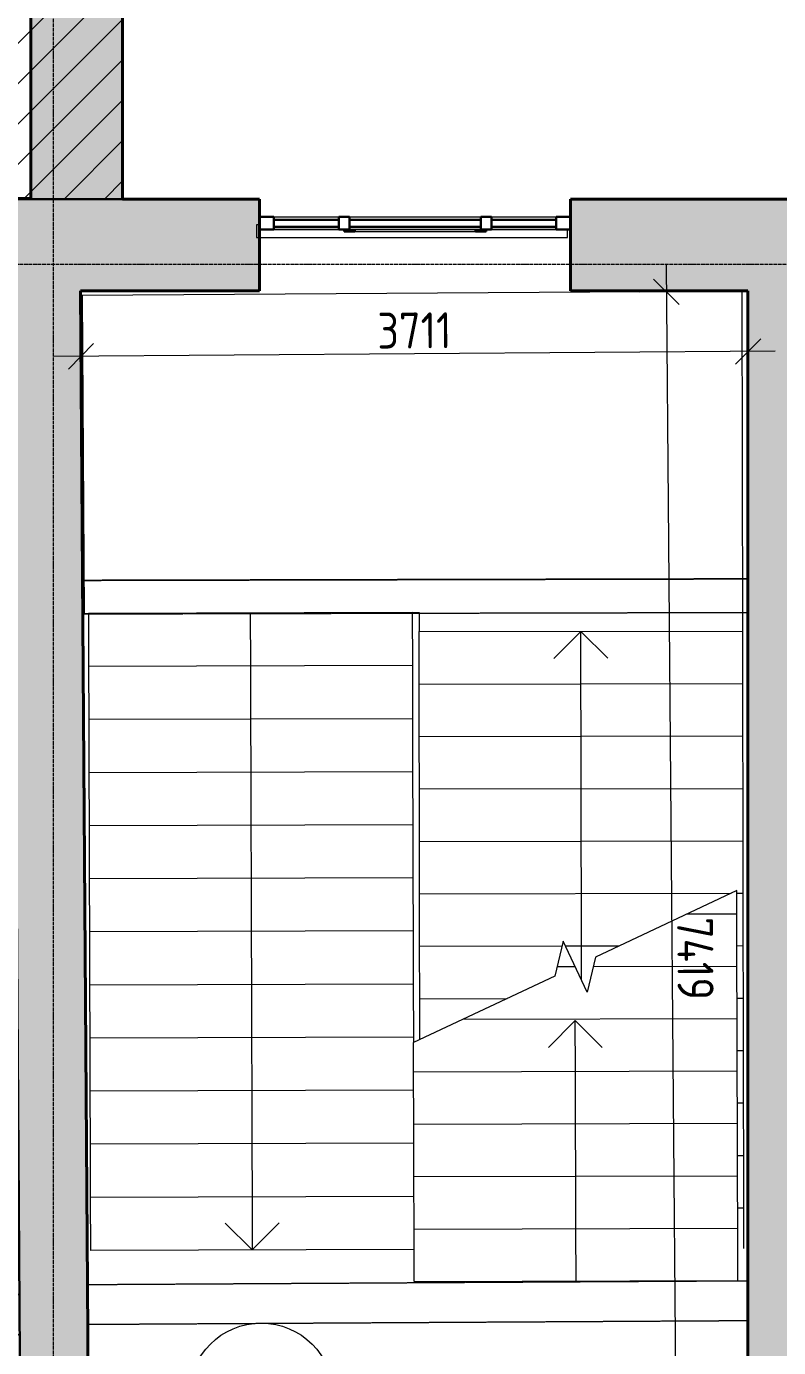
# Model space of a CAD drawing. Header units: millimetres. Extents: x -11886 to 379896, y -8130 to 47743.
# Drawn here: x 219387 to 223569, y 14681 to 22029 of the extents above; entities that cross this region are included whole.
import ezdxf

# ---------------------------------------------------------------- set-up
doc = ezdxf.new("R2010")
doc.units = ezdxf.units.MM
for name, pattern in [('ADSK_Линия сетки', [25, 20, -2.5, 0, -2.5]), ('ADSK_Сверху', [4.5, 3, -1.5]), ('ADSK_Снесено', [4.5, 3, -1.5])]:
    doc.linetypes.add(name, pattern=pattern)
for name, color, linetype, lineweight, true_color in [('_ Окна', 5, 'Continuous', 30, 0x0000ff), ('Витраж', 5, 'Continuous', 18, 0x0000ff), ('Окна', 5, 'Continuous', 18, 0x0000ff), ('Панели витража', 5, 'Continuous', 18, 0x0000ff), ('Стены внутренние', 5, 'Continuous', 18, 0x0000ff), ('Стены наружные', 1, 'ADSK_Снесено', 18, 0xff0000)]:
    doc.layers.add(name, color=color, linetype=linetype, lineweight=lineweight, true_color=true_color)
for name, color, linetype, lineweight in [('Каркас', 7, 'Continuous', 18), ('Лестницы', 7, 'Continuous', 18), ('Марки помещений', 7, 'Continuous', 20), ('Оси', 7, 'Continuous', 9), ('Размеры', 7, 'Continuous', 9), ('Стрелки вверх', 7, 'Continuous', 18)]:
    doc.layers.add(name, color=color, linetype=linetype, lineweight=lineweight)
doc.styles.add('GOST Common_1', font='GOST_Common.ttf', dxfattribs={"width": 0.9, "height": 200})
doc.dimstyles.new('ADSK_Основной_2_мм_Округление_до_1_мм', dxfattribs={"dimscale": 304.8, "dimtxt": 201.142999, "dimasz": 0.463911, "dimexe": 0.492126, "dimexo": 0.492126, "dimgap": 0.098425, "dimtad": 1, "dimdec": 0, "dimdsep": 46, "dimtxsty": 'GOST Common_1', "dimblk1": 'OBLIQUE', "dimblk2": 'OBLIQUE', "dimsah": 1, "dimcen": 0.09, "dimdle": 0.492126, "dimazin": 2, "dimtfac": 1, "dimtdec": 4, "dimtix": 1, "dimtmove": 0, "dimatfit": 3, "dimfxl": 1, "dimtvp": 1, "dimtolj": 1, "dimtzin": 0, "dimlwd": 20, "dimlwe": 20, "dimarcsym": 2})

# ---------------------------------------------------------------- blocks, each defined once
blk = doc.blocks.new('Прямоугольный импост - 70х20_60мм-V1-03 План 3-го этажа')
at = {"layer": 'Витраж', "color": 161, "linetype": 'ADSK_Сверху', "true_color": 0xaaaaff}
for p, q in [((5965.7, 20818.9), (6435.7, 20818.9)), ((6435.7, 20748.9), (6435.7, 20818.9)), ((5965.7, 20748.9), (6435.7, 20748.9))]:
    blk.add_line(p, q, dxfattribs=at)
blk = doc.blocks.new('Прямоугольный импост - 70х20_60мм-1464022-03 План 3-го этажа')
at = {"layer": 'Витраж', "color": 161, "linetype": 'ADSK_Сверху', "true_color": 0xaaaaff}
for p, q in [((5175.7, 20818.9), (5965.7, 20818.9)), ((5175.7, 20748.9), (5965.7, 20748.9))]:
    blk.add_line(p, q, dxfattribs=at)
blk = doc.blocks.new('Прямоугольный импост - 70х20_60мм-V2-03 План 3-го этажа')
at = {"layer": 'Витраж', "color": 161, "linetype": 'ADSK_Сверху', "true_color": 0xaaaaff}
for p, q in [((4705.7, 20818.9), (4705.7, 20748.9)), ((4705.7, 20818.9), (5175.7, 20818.9)), ((4705.7, 20748.9), (5175.7, 20748.9))]:
    blk.add_line(p, q, dxfattribs=at)
blk = doc.blocks.new('Прямоугольный импост - 70х40_60мм-1229682-03 План 3-го этажа')
at = {"layer": 'Витраж', "color": 161, "linetype": 'ADSK_Сверху', "true_color": 0xaaaaff}
for p, q in [((4689, 20774.3), (4689, 20704.3)), ((4705.7, 20774.3), (4689, 20774.3)), ((4689, 20704.3), (5159, 20704.3))]:
    blk.add_line(p, q, dxfattribs=at)
blk = doc.blocks.new('Прямоугольный импост - 70х40_60мм-1229821-03 План 3-го этажа')
at = {"layer": 'Витраж', "color": 161, "linetype": 'ADSK_Сверху', "true_color": 0xaaaaff}
for p, q in [((6419, 20704.3), (6419, 20748.9)), ((5949, 20704.3), (6419, 20704.3))]:
    blk.add_line(p, q, dxfattribs=at)
blk = doc.blocks.new('Прямоугольный импост - 70х40_60мм-1464023-03 План 3-го этажа')
at = {"layer": 'Витраж', "color": 161, "linetype": 'ADSK_Сверху', "true_color": 0xaaaaff}
blk.add_line((5159, 20704.3), (5949, 20704.3), dxfattribs=at)
blk = doc.blocks.new('Системная панель - _AR_Стекло_40мм_привязка по центру-V105-03 План 3-го этажа')
at = {"layer": 'Панели витража', "lineweight": 30}
for p, q in [((180, 20), (-180, 20)), ((-180, 20), (-180, -20)), ((180, -20), (180, 20)), ((-180, -20), (180, -20))]:
    blk.add_line(p, q, dxfattribs=at)
blk = doc.blocks.new('Прямоугольный импост - 70х20_60мм-V106-03 План 3-го этажа')
at = {"layer": 'Витраж', "lineweight": 30}
for p, q in [((-80, 35), (0, 35)), ((-80, -35), (-80, 35)), ((0, 35), (0, -35)), ((0, -35), (-80, -35))]:
    blk.add_line(p, q, dxfattribs=at)
blk = doc.blocks.new('Прямоугольный импост - 70х20_60мм-V107-03 План 3-го этажа')
at = {"layer": 'Витраж', "lineweight": 30}
for p, q in [((0, 35), (-80, 35)), ((-80, 35), (-80, -35)), ((0, -35), (0, 35)), ((-80, -35), (0, -35))]:
    blk.add_line(p, q, dxfattribs=at)
blk = doc.blocks.new('Витраж-тент со смещением вовне - 60мм 30 сдвиг верхнее без сетки-1467095-03 План 3-го этажа')
at = {"layer": '_ Окна'}
for p, q in [((-395, -35), (-395, -45)), ((-395, -45), (-395, -35)), ((-335, -45), (-395, -45)), ((-335, -35), (-335, -45)), ((335, -35), (335, -45)), ((335, -45), (395, -45)), ((395, -45), (395, -35)), ((395, -45), (395, -35))]:
    blk.add_line(p, q, dxfattribs=at)
at = {"layer": 'Окна'}
blk.add_line((-335, -45), (335, -45), dxfattribs=at)
blk = doc.blocks.new('Системная панель - _AR_Стекло_40мм_привязка по центру-V108-03 План 3-го этажа')
at = {"layer": 'Панели витража', "lineweight": 30}
for p, q in [((365, 20), (-365, 20)), ((-365, 20), (-365, -20)), ((365, -20), (365, 20)), ((-365, -20), (365, -20))]:
    blk.add_line(p, q, dxfattribs=at)
blk = doc.blocks.new('Прямоугольный импост - 70х60мм-V109-03 План 3-го этажа')
at = {"layer": 'Витраж', "lineweight": 30}
for p, q in [((-30, 35), (30, 35)), ((-30, -35), (-30, 35)), ((30, 35), (30, -35)), ((30, -35), (-30, -35))]:
    blk.add_line(p, q, dxfattribs=at)
blk = doc.blocks.new('Прямоугольный импост - 70х60мм-V110-03 План 3-го этажа')
at = {"layer": 'Витраж'}
for p, q in [((5995.7, 20818.9), (6355.7, 20818.9)), ((6355.7, 20748.9), (5995.7, 20748.9))]:
    blk.add_line(p, q, dxfattribs=at)
blk = doc.blocks.new('Прямоугольный импост - 70х60мм-V111-03 План 3-го этажа')
at = {"layer": 'Витраж'}
for p, q in [((5205.7, 20818.9), (5935.7, 20818.9)), ((5935.7, 20748.9), (5205.7, 20748.9))]:
    blk.add_line(p, q, dxfattribs=at)
blk = doc.blocks.new('ADSK_Марка_Помещение_ОдноЗначение - Номер-247393-03 План 3-го этажа')
at = {"layer": 'Марки помещений'}
blk.add_circle((0, 0), 4, dxfattribs=at)
blk = doc.blocks.new('_Oblique')
at = {"color": 0, "linetype": 'ByBlock', "lineweight": -2}
blk.add_line((-0.5, -0.5), (0.5, 0.5), dxfattribs=at)
blk = doc.blocks.new('*D2391')
at = {"layer": 'Defpoints', "color": 0, "transparency": 16777216}
for p in [(223366.6, 20556.2), (223008.1, 13134), (223108, 13134.9)]:
    blk.add_point(p, dxfattribs=at)
at = {"layer": 'Размеры', "color": 0, "lineweight": 20, "transparency": 16777216}
for p, q in [((222943.5, 20702.6), (223009.3, 12984)), ((223216.6, 20554.9), (222794.7, 20551.3)), ((222958, 13133.6), (222858.1, 13132.7))]:
    blk.add_line(p, q, dxfattribs=at)
at = {"layer": 'Размеры', "color": 0, "lineweight": 20, "transparency": 16777216, "xscale": 141.4, "yscale": 141.4, "zscale": 141.4}
for p, rotation in [((222944.7, 20552.6), 90.489044524472), ((223008.1, 13134), 270.489044524472)]:
    blk.add_blockref('_Oblique', p, dxfattribs=dict(at, rotation=rotation))
at = {"layer": 'Размеры', "color": 0, "lineweight": 20, "transparency": 16777216, "insert": (223106.4, 16844.4), "char_height": 200, "width": 580.928, "attachment_point": 5, "rotation": 270.48904, "style": 'GOST Common_1'}
blk.add_mtext('\\A1;7419', dxfattribs=at)
blk = doc.blocks.new('*D2403')
at = {"layer": 'Defpoints', "color": 0, "transparency": 16777216}
for p in [(223398.1, 20558.6), (219689.9, 20194.5), (219690.6, 20094.6)]:
    blk.add_point(p, dxfattribs=at)
at = {"layer": 'Размеры', "color": 0, "lineweight": 20, "transparency": 16777216}
for p, q in [((223399.1, 20408.6), (223401.5, 20070.6)), ((219689.6, 20244.5), (219688.9, 20344.5)), ((223550.4, 20221.7), (219539.9, 20193.5))]:
    blk.add_line(p, q, dxfattribs=at)
at = {"layer": 'Размеры', "color": 0, "lineweight": 20, "transparency": 16777216, "xscale": 141.4, "yscale": 141.4, "zscale": 141.4}
for p, rotation in [((223400.4, 20220.6), 0.4028619790091259), ((219689.9, 20194.5), 180.4028619790091)]:
    blk.add_blockref('_Oblique', p, dxfattribs=dict(at, rotation=rotation))
at = {"layer": 'Размеры', "color": 0, "lineweight": 20, "transparency": 16777216, "insert": (221544.3, 20337.6), "char_height": 200, "width": 515.472, "attachment_point": 5, "rotation": 0.40286, "style": 'GOST Common_1'}
blk.add_mtext('\\A1;3711', dxfattribs=at)

msp = doc.modelspace()

# ---------------------------------------------------------------- hatches: boundary and pattern name
at = {"lineweight": 13, "true_color": 0x636466, "transparency": 33554559}
h = msp.add_hatch(dxfattribs=at)
h.set_pattern_fill('ANSI31', color=251, scale=50)
h.set_pattern_definition([(45, (215977.25, 85026.59), (-112.2532, 112.2532), [])])
h.paths.add_polyline_path([(219920.75, 43878.87), (209698.5, 43878.87), (209836.21, 8679.25), (216748.38, 8679.25), (216748.38, 12721.22), (219362.47, 12721.22), (219358.89, 13231.22), (219307.35, 21068.63), (219920.75, 21068.63)])
at = {"layer": 'Стены внутренние', "true_color": 0xc0c0c0}
h = msp.add_hatch(color=9, dxfattribs=at)
h.paths.add_polyline_path([(216985.47, 20560.99), (216986.99, 21070.99), (216748.17, 21070.99), (216748.17, 20560.99), (216760.56, 20560.99)])
h.paths.add_polyline_path([(219281.05, 20560.99), (219410.75, 20560.99), (219410.75, 21070.99), (219030.96, 21070.99), (219029.43, 20560.99), (219094.33, 20560.99)])
for points in [[(219362.46, 12722.87), (219742.45, 12726.11), (219687.38, 20558.63), (219410.75, 20558.63), (219410.65, 20560.99), (219307.35, 20560.99), (219361.66, 12836.32)], [(223449.15, 13152.88), (223778.06, 13152.88), (223778.06, 20558.63), (223398.06, 20558.63), (223398.06, 13152.88), (223448.76, 13152.88)]]:
    msp.add_hatch(color=9, dxfattribs=at).paths.add_polyline_path(points)
at = {"layer": 'Стены наружные', "linetype": 'Continuous', "true_color": 0xc0c0c0}
h = msp.add_hatch(color=9, dxfattribs=at)
h.paths.add_polyline_path([(219920.75, 21068.63), (219920.75, 22173.15), (219410.75, 22173.15), (219410.75, 21068.63), (219687.38, 21068.63)])
h.paths.add_polyline_path([(219606.78, 23943.15), (219920.75, 23943.15), (219920.75, 26198.62), (219410.75, 26198.62), (219410.75, 23943.15), (219597.82, 23943.15)])
h.paths.add_polyline_path([(219920.75, 27968.62), (219920.75, 30239.62), (219410.75, 30239.62), (219410.75, 27968.62), (219592.83, 27968.62)])
h.paths.add_polyline_path([(219920.75, 32009.62), (219920.75, 34241.58), (219410.75, 34241.58), (219410.75, 32009.62), (219592.83, 32009.62)])
h.paths.add_polyline_path([(219541.25, 36011.58), (219920.75, 36011.58), (219920.75, 43878.87), (219410.75, 43878.87), (219410.75, 36011.58)])
h = msp.add_hatch(color=9, dxfattribs=at)
h.paths.add_polyline_path([(226808.57, 20558.63), (227318.57, 20558.63), (227318.57, 21068.63), (226116.46, 21068.63), (226116.46, 20558.63)])
h.paths.add_polyline_path([(223369.04, 20558.63), (224386.46, 20558.63), (224386.46, 21068.63), (222412.99, 21068.63), (222412.99, 20558.63), (223366.56, 20558.63)])
h.paths.add_polyline_path([(220682.99, 20558.63), (220682.99, 21068.63), (219410.75, 21068.63), (219410.75, 20558.63), (220559.08, 20558.63)])

# ---------------------------------------------------------------- linework, layer by layer
at = {"color": 251, "lineweight": 30, "true_color": 0x636466}
msp.add_lwpolyline([(216267.75, 8679.25), (209836.21, 8679.25), (209698.5, 43878.87), (219920.75, 43878.87), (219920.75, 21068.63), (219307.35, 21068.63), (219358.89, 13231.22)], dxfattribs=at)
at = {"layer": 'Каркас', "color": 253, "linetype": 'ADSK_Сверху', "true_color": 0xb2b2b2}
for p, q in [((223398.06, 18956.18), (219698.7, 18947.85)), ((219698.7, 18947.85), (219700.01, 18761.45)), ((223398.06, 18769.78), (223398.06, 18956.18)), ((219700.01, 18761.45), (223398.06, 18769.78))]:
    msp.add_line(p, q, dxfattribs=at)
at = {"layer": 'Каркас', "color": 253, "linetype": 'ADSK_Сверху', "true_color": 0xaaaaaa}
for p, q in [((219698.7, 18947.85), (223398.06, 18956.18)), ((219700.01, 18761.45), (219698.7, 18947.85)), ((223398.06, 18956.18), (223398.06, 18769.78)), ((219700.01, 18761.45), (223398.06, 18769.78)), ((219726.24, 15031.95), (223398.06, 15053.08)), ((219727.79, 14810.65), (219726.24, 15031.95)), ((223398.06, 15053.08), (223398.06, 14831.77)), ((219727.79, 14810.65), (223398.06, 14831.77))]:
    msp.add_line(p, q, dxfattribs=at)
at = {"layer": 'Лестницы'}
for p, q in [((223366.56, 20556.16), (219697.08, 20532.43)), ((219697.08, 20532.43), (219708.52, 18763.61)), ((223369.99, 18665.95), (223366.56, 20556.16)), ((219708.52, 18763.61), (219731.76, 18763.68)), ((221531.75, 18769.11), (219731.76, 18763.68)), ((221531.75, 18769.11), (219731.76, 18763.68)), ((219731.76, 18763.68), (219732.65, 18468.48)), ((221531.75, 18769.11), (221569.8, 18769.22)), ((221531.75, 18769.11), (221532.64, 18473.91)), ((221569.8, 18769.22), (221570, 18662.68)), ((221570, 18662.68), (223369.99, 18665.95)), ((221570, 18662.68), (223369.99, 18665.95)), ((221570.52, 18371.08), (221570, 18662.68)), ((223370.52, 18374.35), (223369.99, 18665.95)), ((221532.64, 18473.91), (219732.65, 18468.48)), ((221532.64, 18473.91), (219732.65, 18468.48)), ((219732.65, 18468.48), (219733.54, 18173.28)), ((221532.64, 18473.91), (221533.53, 18178.71)), ((221570.52, 18371.08), (223370.52, 18374.35)), ((221570.52, 18371.08), (223370.52, 18374.35)), ((221571.05, 18079.48), (221570.52, 18371.08)), ((223371.05, 18082.75), (223370.52, 18374.35)), ((221533.53, 18178.71), (219733.54, 18173.28)), ((221533.53, 18178.71), (219733.54, 18173.28)), ((219733.54, 18173.28), (219734.43, 17878.08)), ((221533.53, 18178.71), (221534.42, 17883.51)), ((221571.05, 18079.48), (223371.05, 18082.75)), ((221571.05, 18079.48), (223371.05, 18082.75)), ((221571.58, 17787.88), (221571.05, 18079.48)), ((223371.58, 17791.15), (223371.05, 18082.75)), ((221534.42, 17883.51), (219734.43, 17878.08)), ((221534.42, 17883.51), (219734.43, 17878.08)), ((219734.43, 17878.08), (219735.32, 17582.88)), ((221534.42, 17883.51), (221535.31, 17588.31)), ((221571.58, 17787.88), (223371.58, 17791.15)), ((221571.58, 17787.88), (223371.58, 17791.15)), ((221572.11, 17496.28), (221571.58, 17787.88)), ((223372.11, 17499.55), (223371.58, 17791.15)), ((221535.31, 17588.31), (219735.32, 17582.88)), ((221535.31, 17588.31), (219735.32, 17582.88)), ((219735.32, 17582.88), (219736.21, 17287.68)), ((221535.31, 17588.31), (221536.2, 17293.11)), ((221572.11, 17496.28), (223372.11, 17499.55)), ((221572.11, 17496.28), (223372.11, 17499.55)), ((221572.64, 17204.68), (221572.11, 17496.28)), ((223372.64, 17207.95), (223372.11, 17499.55)), ((221536.2, 17293.11), (219736.21, 17287.68)), ((221536.2, 17293.11), (219736.21, 17287.68)), ((219736.21, 17287.68), (219737.1, 16992.49)), ((221536.2, 17293.11), (221537.09, 16997.92)), ((221572.64, 17204.68), (223305.42, 17207.83)), ((221572.64, 17204.68), (223305.42, 17207.83)), ((221573.17, 16913.08), (221572.64, 17204.68)), ((223336.42, 17222.4), (222550.82, 16853.18)), ((223336.81, 17094.12), (223336.42, 17222.4)), ((223336.47, 17207.89), (223372.64, 17207.95)), ((223336.47, 17207.89), (223372.64, 17207.95)), ((223373.17, 16916.35), (223372.64, 17207.95)), ((223061.72, 17093.29), (223336.81, 17094.12)), ((223061.72, 17093.29), (223336.81, 17094.12)), ((223337.69, 16802.72), (223336.81, 17094.12)), ((221537.09, 16997.92), (219737.1, 16992.49)), ((221537.09, 16997.92), (219737.1, 16992.49)), ((219737.1, 16992.49), (219737.99, 16697.29)), ((221537.09, 16997.92), (221537.98, 16702.72)), ((221573.17, 16913.08), (222364.78, 16914.52)), ((221573.17, 16913.08), (222364.78, 16914.52)), ((221573.7, 16621.48), (221573.17, 16913.08)), ((222371.23, 16941.42), (222324.57, 16746.84)), ((222504.15, 16658.6), (222371.23, 16941.42)), ((222383.86, 16914.56), (222682.57, 16915.1)), ((222383.86, 16914.56), (222682.57, 16915.1)), ((223337.35, 16916.29), (223373.17, 16916.35)), ((223337.35, 16916.29), (223373.17, 16916.35)), ((223373.7, 16624.75), (223373.17, 16916.35)), ((222550.82, 16853.18), (222504.15, 16658.6)), ((222337.24, 16799.71), (222437.69, 16800.01)), ((222337.24, 16799.71), (222437.69, 16800.01)), ((222538.14, 16800.31), (223337.69, 16802.72)), ((222538.14, 16800.31), (223337.69, 16802.72)), ((223338.57, 16511.33), (223337.69, 16802.72)), ((221537.98, 16702.72), (219737.99, 16697.29)), ((221537.98, 16702.72), (219737.99, 16697.29)), ((219737.99, 16697.29), (219738.88, 16402.09)), ((221537.98, 16702.72), (221538.87, 16407.52)), ((222324.57, 16746.84), (221538.96, 16377.62)), ((221573.7, 16621.48), (222059.72, 16622.37)), ((221573.7, 16621.48), (222059.72, 16622.37)), ((221574.11, 16394.14), (221573.7, 16621.48)), ((223338.23, 16624.69), (223373.7, 16624.75)), ((223338.23, 16624.69), (223373.7, 16624.75)), ((223374.23, 16333.15), (223373.7, 16624.75)), ((221813.67, 16506.73), (223338.57, 16511.33)), ((221813.67, 16506.73), (223338.57, 16511.33)), ((223339.45, 16219.93), (223338.57, 16511.33)), ((221538.87, 16407.52), (219738.88, 16402.09)), ((221538.87, 16407.52), (219738.88, 16402.09)), ((219738.88, 16402.09), (219739.77, 16106.89)), ((221538.87, 16407.52), (221538.96, 16377.62)), ((221539.46, 16214.5), (221538.96, 16377.62)), ((223339.11, 16333.09), (223374.23, 16333.15)), ((223339.11, 16333.09), (223374.23, 16333.15)), ((223374.76, 16041.55), (223374.23, 16333.15)), ((221539.46, 16214.5), (223339.45, 16219.93)), ((221539.46, 16214.5), (223339.45, 16219.93)), ((221540.33, 15923.1), (221539.46, 16214.5)), ((223340.33, 15928.53), (223339.45, 16219.93)), ((221539.76, 16112.32), (219739.77, 16106.89)), ((221539.76, 16112.32), (219739.77, 16106.89)), ((219739.77, 16106.89), (219740.66, 15811.69)), ((223339.99, 16041.49), (223374.76, 16041.55)), ((223339.99, 16041.49), (223374.76, 16041.55)), ((223375.29, 15749.95), (223374.76, 16041.55)), ((221540.33, 15923.1), (223340.33, 15928.53)), ((221540.33, 15923.1), (223340.33, 15928.53)), ((221541.21, 15631.7), (221540.33, 15923.1)), ((223341.21, 15637.13), (223340.33, 15928.53)), ((221540.65, 15817.12), (219740.66, 15811.69)), ((221540.65, 15817.12), (219740.66, 15811.69)), ((219740.66, 15811.69), (219741.55, 15516.49)), ((223340.87, 15749.89), (223375.29, 15749.95)), ((223340.87, 15749.89), (223375.29, 15749.95)), ((223375.82, 15458.35), (223375.29, 15749.95)), ((221541.21, 15631.7), (223341.21, 15637.13)), ((221541.21, 15631.7), (223341.21, 15637.13)), ((221542.09, 15340.3), (221541.21, 15631.7)), ((223342.08, 15345.73), (223341.21, 15637.13)), ((221541.55, 15521.92), (219741.55, 15516.49)), ((221541.55, 15521.92), (219741.55, 15516.49)), ((219741.55, 15516.49), (219742.44, 15221.29)), ((223341.75, 15458.29), (223375.82, 15458.35)), ((223341.75, 15458.29), (223375.82, 15458.35)), ((223376.23, 15232.26), (223375.82, 15458.35)), ((221542.09, 15340.3), (223342.08, 15345.73)), ((221542.09, 15340.3), (223342.08, 15345.73)), ((221542.97, 15048.9), (221542.09, 15340.3)), ((223342.96, 15054.33), (223342.08, 15345.73)), ((221542.44, 15226.72), (219742.44, 15221.29)), ((221542.97, 15048.9), (223342.96, 15054.33)), ((221542.97, 15048.9), (223342.96, 15054.33))]:
    msp.add_line(p, q, dxfattribs=at)
at = {"layer": 'Оси', "linetype": 'ADSK_Линия сетки'}
for p, q in [((219537.16, -5309.21), (219537.16, 44571.85)), ((204891.03, 20706.79), (273118.97, 20706.79))]:
    msp.add_line(p, q, dxfattribs=at)
at = {"layer": 'Стены внутренние', "color": 18, "lineweight": 40, "true_color": 0x000000}
for p, q in [((219410.75, 21070.99), (219030.96, 21070.99)), ((219739.78, 13106.1), (219687.38, 20558.63)), ((223398.06, 20558.63), (223398.06, 13137.33))]:
    msp.add_line(p, q, dxfattribs=at)
at = {"layer": 'Стены наружные', "color": 18, "linetype": 'Continuous', "lineweight": 40, "true_color": 0x000000}
for p, q in [((219410.75, 22173.15), (219410.75, 21070.99)), ((219920.75, 21068.63), (219920.75, 22173.15)), ((220682.99, 21068.63), (219920.75, 21068.63)), ((220682.99, 20558.63), (220682.99, 21068.63)), ((224386.46, 21068.63), (222412.99, 21068.63)), ((222412.99, 21068.63), (222412.99, 20558.63)), ((219687.38, 20558.63), (220682.99, 20558.63)), ((222412.99, 20558.63), (223398.06, 20558.63))]:
    msp.add_line(p, q, dxfattribs=at)
at = {"layer": 'Стрелки вверх'}
for p, q in [((220631.75, 18766.39), (220632.64, 18471.19)), ((222469.99, 18664.32), (222320.27, 18514.04)), ((222470.52, 18372.72), (222469.99, 18664.32)), ((222469.99, 18664.32), (222620.27, 18514.59)), ((220632.64, 18471.19), (220633.53, 18176)), ((222471.05, 18081.12), (222470.52, 18372.72)), ((220633.53, 18176), (220634.43, 17880.8)), ((222471.58, 17789.52), (222471.05, 18081.12)), ((220634.43, 17880.8), (220635.32, 17585.6)), ((222472.11, 17497.92), (222471.58, 17789.52)), ((220635.32, 17585.6), (220636.21, 17290.4)), ((222472.64, 17206.32), (222472.11, 17497.92)), ((220636.21, 17290.4), (220637.1, 16995.2)), ((222473.17, 16914.72), (222472.64, 17206.32)), ((220637.1, 16995.2), (220637.99, 16700)), ((222473.52, 16723.79), (222473.17, 16914.72)), ((220637.99, 16700), (220638.88, 16404.8)), ((222438.6, 16500.01), (222289.05, 16349.56)), ((222439.45, 16217.21), (222438.6, 16500.01)), ((222438.6, 16500.01), (222589.05, 16350.46)), ((220638.88, 16404.8), (220639.77, 16109.61)), ((222440.33, 15925.81), (222439.45, 16217.21)), ((220639.77, 16109.61), (220640.66, 15814.41)), ((222441.21, 15634.42), (222440.33, 15925.81)), ((220640.66, 15814.41), (220641.55, 15519.21)), ((222442.09, 15343.02), (222441.21, 15634.42)), ((220641.55, 15519.21), (220642.44, 15224.01)), ((220642.44, 15224.01), (220491.99, 15373.56)), ((220642.44, 15224.01), (220791.99, 15374.46)), ((222442.97, 15051.62), (222442.09, 15343.02))]:
    msp.add_line(p, q, dxfattribs=at)

# ---------------------------------------------------------------- block references
at = {"layer": '_ Окна'}
msp.add_blockref('Витраж-тент со смещением вовне - 60мм 30 сдвиг верхнее без сетки-1467095-03 План 3-го этажа', (221547.99, 20933.87), dxfattribs=at)
at = {"layer": 'Витраж', "color": 161, "linetype": 'ADSK_Сверху', "true_color": 0xaaaaff}
for name in ['Прямоугольный импост - 70х20_60мм-V2-03 План 3-го этажа', 'Прямоугольный импост - 70х20_60мм-1464022-03 План 3-го этажа', 'Прямоугольный импост - 70х20_60мм-V1-03 План 3-го этажа', 'Прямоугольный импост - 70х40_60мм-1229682-03 План 3-го этажа', 'Прямоугольный импост - 70х40_60мм-1229821-03 План 3-го этажа', 'Прямоугольный импост - 70х40_60мм-1464023-03 План 3-го этажа']:
    msp.add_blockref(name, (215977.25, 150), dxfattribs=at)
at = {"layer": 'Витраж', "rotation": 180}
msp.add_blockref('Прямоугольный импост - 70х20_60мм-V107-03 План 3-го этажа', (220682.99, 20933.87), dxfattribs=at)
at = {"layer": 'Витраж'}
for name, p in [('Прямоугольный импост - 70х60мм-V110-03 План 3-го этажа', (214767.25, 150)), ('Прямоугольный импост - 70х60мм-V111-03 План 3-го этажа', (215977.25, 150)), ('Прямоугольный импост - 70х60мм-V110-03 План 3-го этажа', (215977.25, 150))]:
    msp.add_blockref(name, p, dxfattribs=at)
at = {"layer": 'Витраж', "extrusion": (0, 0, -1), "rotation": 180}
for name, p in [('Прямоугольный импост - 70х60мм-V109-03 План 3-го этажа', (-221152.99, 20933.87)), ('Прямоугольный импост - 70х60мм-V109-03 План 3-го этажа', (-221942.99, 20933.87)), ('Прямоугольный импост - 70х20_60мм-V106-03 План 3-го этажа', (-222412.99, 20933.87))]:
    msp.add_blockref(name, p, dxfattribs=at)
at = {"layer": 'Марки помещений', "xscale": 99.99999999999993, "yscale": 99.99999999999993, "zscale": 99.99999999999993}
msp.add_blockref('ADSK_Марка_Помещение_ОдноЗначение - Номер-247393-03 План 3-го этажа', (220692.19, 14417.76), dxfattribs=at)
at = {"layer": 'Панели витража'}
for name, p in [('Системная панель - _AR_Стекло_40мм_привязка по центру-V105-03 План 3-го этажа', (220942.99, 20933.87)), ('Системная панель - _AR_Стекло_40мм_привязка по центру-V108-03 План 3-го этажа', (221547.99, 20933.87)), ('Системная панель - _AR_Стекло_40мм_привязка по центру-V105-03 План 3-го этажа', (222152.99, 20933.87))]:
    msp.add_blockref(name, p, dxfattribs=at)

# ---------------------------------------------------------------- dimensions: what is measured, and where the dimension line sits
at = {"layer": 'Размеры', "lineweight": 20}
for base, p1, p2, angle, override, picture, middle in [((223008.06, 13134), (223366.56, 20556.16), (223108.04, 13134.85), 270.489045, {"dimpost": '<>', "dimfxl": 7425.813773}, '*D2391', (223106.39, 16844.39)), ((219689.94, 20194.53), (223398.06, 20558.63), (219690.64, 20094.55), 0.402862, {"dimpost": '<>', "dimfxl": 3736.356575}, '*D2403', (221544.27, 20337.58))]:
    dim = msp.add_linear_dim(base=base, p1=p1, p2=p2, angle=angle, dimstyle='ADSK_Основной_2_мм_Округление_до_1_мм', override=override, dxfattribs=at)
    dim.commit()
    dim.dimension.update_dxf_attribs({"geometry": picture, "text_midpoint": middle})

doc.saveas('drawing.dxf')
